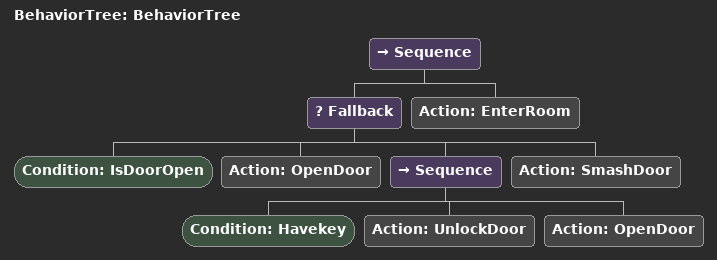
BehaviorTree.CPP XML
<?xml version="1.0"?>
<root main_tree_to_execute="BehaviorTree">
    <BehaviorTree ID="BehaviorTree">
        <Sequence>
            <Fallback>
                <Condition ID="IsDoorOpen"/>
                <Action ID="OpenDoor"/>
                <Sequence>
                    <Condition ID="Havekey"/>
                    <Action ID="UnlockDoor"/>
                    <Action ID="OpenDoor"/>
                </Sequence>
                <Action ID="SmashDoor"/>
            </Fallback>
            <Action ID="EnterRoom"/>
        </Sequence>
    </BehaviorTree>
</root>
